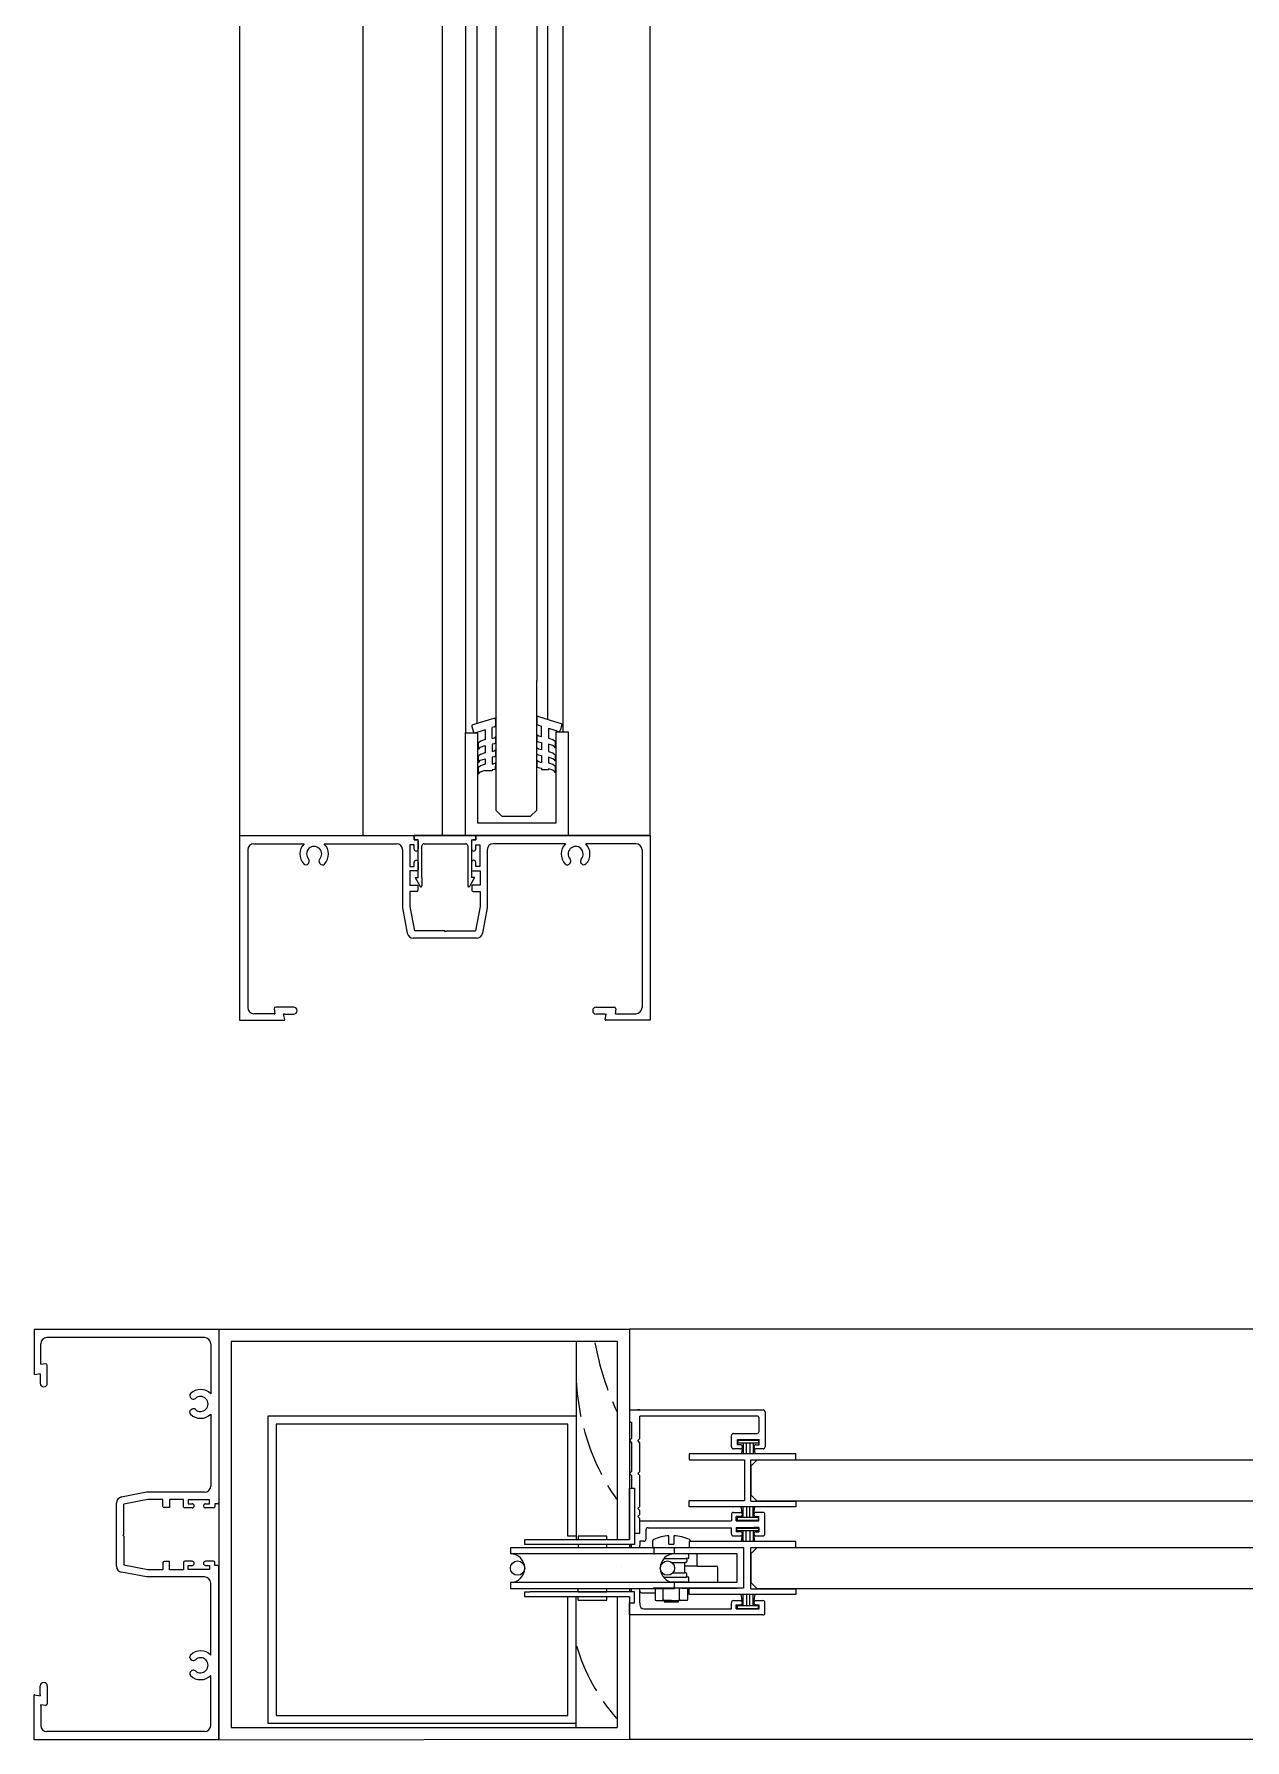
# Model space of a CAD drawing. Header units: millimetres. Extents: x -125 to 465, y -350 to 481.
# Drawn here: x -125.1 to 169.7, y -349.6 to 66 of the extents above; entities that cross this region are included whole.
import ezdxf

# ---------------------------------------------------------------- set-up
doc = ezdxf.new("R2010")
doc.units = ezdxf.units.MM
doc.linetypes.add('ACAD_ISO02W100', pattern=[15, 12, -3])
for name, color, linetype in [('chain', 10, 'Continuous'), ('cog', 50, 'Continuous'), ('frame', 22, 'Continuous'), ('glass', 170, 'Continuous'), ('guides', 94, 'Continuous'), ('seals', 111, 'Continuous')]:
    doc.layers.add(name, color=color, linetype=linetype)

msp = doc.modelspace()

# ---------------------------------------------------------------- linework, layer by layer
for p, q in [((-75.09, 351.02), (-75.09, -129.28)), ((24.91, -129.28), (24.91, 351.02)), ((-20.09, -104.27), (-17.09, -104.27)), ((1.91, -103.98), (4.91, -103.98)), ((-75.09, -129.28), (24.91, -129.28))]:
    msp.add_line(p, q)
at = {"color": 7}
for p, q in [((19.88, -249.55), (-80.12, -249.55)), ((-80.12, -249.55), (-80.12, -349.55)), ((16.88, -252.55), (-77.12, -252.55)), ((-77.12, -252.55), (-77.12, -346.55)), ((16.88, -252.41), (16.88, -300.73)), ((19.88, -249.41), (319.57, -249.4)), ((19.88, -249.41), (19.88, -300.73)), ((-68.16, -345.58), (-68.16, -270.58)), ((-68.16, -270.58), (6.84, -270.58)), ((4.84, -272.63), (-66.16, -272.63)), ((-66.16, -272.63), (-66.16, -343.63)), ((4.84, -299.93), (4.84, -272.63)), ((6.84, -270.58), (6.84, -299.93)), ((6.84, -299.93), (4.84, -299.93)), ((19.88, -301.93), (19.88, -302.72)), ((19.88, -301.93), (19.88, -302.72)), ((25.61, -302.72), (47.61, -302.72)), ((25.85, -304.23), (25.85, -302.73)), ((47.61, -302.72), (47.61, -312.62)), ((17.92, -307.24), (17.92, -307.24)), ((25.61, -304.22), (25.61, -304.22)), ((46.11, -304.22), (25.71, -304.22)), ((25.83, -304.22), (25.93, -304.22)), ((46.11, -311.12), (46.11, -304.22)), ((30.03, -311.12), (46.11, -311.12)), ((4.84, -343.63), (4.84, -314.73)), ((16.88, -314.72), (16.88, -346.41)), ((19.88, -312.72), (19.88, -313.52)), ((19.88, -312.72), (19.88, -313.52)), ((19.88, -314.72), (19.88, -349.41)), ((47.61, -312.62), (25.61, -312.62)), ((49.36, -312.61), (49.36, -312.61)), ((49.36, -312.61), (49.36, -312.61)), ((49.36, -312.61), (49.36, -312.61)), ((-66.16, -343.63), (4.84, -343.63)), ((-77.12, -346.55), (16.88, -346.55)), ((6.84, -345.58), (-68.16, -345.58)), ((-80.12, -349.55), (19.88, -349.41)), ((19.88, -349.41), (319.57, -349.4))]:
    msp.add_line(p, q, dxfattribs=at)
at = {"color": 44}
for p, q in [((6.88, -252.55), (6.87, -300.73)), ((16.88, -252.55), (6.88, -252.55)), ((16.88, -252.55), (16.88, -300.73)), ((6.87, -346.55), (6.87, -314.73)), ((16.88, -314.73), (16.88, -346.55))]:
    msp.add_line(p, q, dxfattribs=at)
for points in [[(4.91, -103.98), (4.91, -129.27), (-20.09, -129.27), (-20.09, -104.27)], [(1.91, -103.98), (1.91, -126.27), (-17.09, -126.27), (-17.09, -104.27)]]:
    msp.add_lwpolyline(points)
at = {"color": 44, "linetype": 'ACAD_ISO02W100', "lineweight": 5}
for centre, radius, start, end in [((77.91, -240.86), 67.52, 190.1921, 205.318), ((61.7, -259.56), 54.84, 179.2825, 214.8827), ((52.41, -313.11), 47.43, 196.5864, 221.1444)]:
    msp.add_arc(centre, radius, start, end, dxfattribs=at)
at = {"layer": 'chain', "color": 1}
for p, q in [((19.88, -300.73), (19.88, -288.23)), ((19.88, -288.23), (21.08, -288.23)), ((21.08, -288.23), (21.08, -301.93)), ((-9.15, -302.72), (-9.15, -304.22)), ((-9.15, -302.72), (30.85, -302.72)), ((-5.62, -300.72), (19.88, -300.73)), ((-5.62, -301.93), (-5.62, -300.72)), ((-4.42, -301.93), (-5.62, -301.93)), ((21.08, -301.93), (-4.42, -301.93)), ((30.85, -304.22), (30.85, -302.72)), ((30.85, -304.22), (-9.15, -304.22)), ((33.83, -305.34), (33.58, -305.34)), ((34.33, -305.24), (34.33, -304.32)), ((-9.15, -311.22), (-9.15, -312.72)), ((25.61, -311.22), (-9.15, -311.22)), ((30.85, -311.22), (25.61, -311.22)), ((30.85, -312.72), (30.85, -311.22)), ((33.83, -309.9), (33.58, -309.9)), ((34.33, -310.92), (34.33, -310)), ((30.85, -312.72), (-9.15, -312.72)), ((-5.62, -314.72), (-5.62, -313.52)), ((-5.62, -313.52), (-4.42, -313.52)), ((19.88, -314.72), (-5.62, -314.72)), ((21.06, -313.52), (-4.42, -313.52)), ((19.88, -314.72), (19.86, -316.13)), ((21.06, -316.13), (21.06, -313.52)), ((19.86, -316.13), (21.06, -316.13))]:
    msp.add_line(p, q, dxfattribs=at)
at = {"layer": 'chain', "color": 206}
for p, q in [((14.35, -299.93), (7.35, -299.93)), ((7.35, -299.93), (7.35, -300.72)), ((14.35, -301.93), (7.35, -301.93)), ((7.35, -301.93), (7.35, -302.72)), ((14.35, -300.72), (14.35, -299.93)), ((14.35, -302.72), (14.35, -301.93)), ((7.35, -313.52), (7.35, -312.72)), ((7.35, -313.52), (14.35, -313.52)), ((7.35, -315.52), (7.35, -314.72)), ((7.35, -315.52), (14.35, -315.52)), ((14.35, -313.52), (14.35, -312.72)), ((14.35, -315.52), (14.35, -314.72))]:
    msp.add_line(p, q, dxfattribs=at)
at = {"layer": 'chain', "color": 220}
for p, q in [((34.36, -302.72), (47.61, -302.72)), ((47.61, -302.72), (47.61, -312.62)), ((47.61, -312.62), (34.39, -312.62))]:
    msp.add_line(p, q, dxfattribs=at)
at = {"layer": 'chain', "color": 206}
for centre in [(-7.4, -307.72), (29.1, -307.72)]:
    msp.add_circle(centre, 1.75, dxfattribs=at)
at = {"layer": 'chain', "color": 1}
for centre, radius, start, end in [((-9.15, -307.72), 3.5, 270, 90), ((30.85, -307.72), 3.5, 90, 270), ((34.23, -304.32), 0.1, 0, 90), ((34.23, -305.24), 0.1, 270, 0), ((34.23, -310), 0.1, 0, 90), ((34.23, -310.92), 0.1, 270, 0)]:
    msp.add_arc(centre, radius, start, end, dxfattribs=at)
at = {"layer": 'cog', "color": 18}
for p, q in [((25.48, -301.13), (25.48, -302.32)), ((28.37, -302.72), (31.77, -302.72)), ((29.48, -301.9), (29.48, -299.84)), ((29.48, -301.9), (30.68, -301.9)), ((30.68, -299.84), (30.68, -301.9)), ((34.73, -301.14), (34.73, -301.22)), ((26.08, -312.87), (26.08, -315.37)), ((27.83, -312.62), (26.33, -312.62)), ((26.33, -315.62), (31.83, -315.62)), ((26.33, -315.62), (27.83, -315.62)), ((28.08, -315.37), (28.08, -312.87)), ((30.08, -315.62), (28.33, -315.62)), ((28.33, -315.62), (28.33, -315.62)), ((28.33, -315.62), (28.33, -315.95)), ((31.83, -312.62), (30.08, -312.62)), ((32.08, -315.62), (31.83, -315.62)), ((31.83, -315.95), (31.83, -315.62)), ((32.08, -315.37), (32.08, -312.87)), ((33.83, -315.62), (32.08, -315.62)), ((34.08, -312.62), (34.08, -312.62)), ((34.08, -314.12), (34.08, -312.87)), ((34.08, -315.37), (34.08, -314.12)), ((28.33, -315.95), (31.83, -315.95))]:
    msp.add_line(p, q, dxfattribs=at)
at = {"layer": 'cog', "color": 92}
for p, q in [((36.38, -304.22), (27.38, -304.22)), ((36.38, -307.22), (33.33, -307.22)), ((36.38, -307.22), (36.38, -304.22)), ((36.38, -307.22), (40.98, -307.22)), ((41.38, -311.12), (41.38, -307.62)), ((22.38, -313.32), (22.38, -312.72)), ((22.78, -313.72), (26.08, -313.72)), ((34.08, -313.72), (34.39, -313.72))]:
    msp.add_line(p, q, dxfattribs=at)
at = {"layer": 'cog', "color": 1}
for p, q in [((34.23, -304.22), (27.43, -304.22)), ((27.64, -306.34), (28.03, -306.34)), ((28.29, -305.34), (33.58, -305.34)), ((30.18, -306.34), (33.33, -306.34)), ((33.58, -306.34), (33.33, -306.34)), ((33.33, -308.9), (33.33, -306.34)), ((34.23, -305.34), (33.83, -305.34)), ((33.83, -305.59), (33.83, -306.09)), ((27.56, -308.9), (27.81, -308.9)), ((28.11, -309.9), (33.58, -309.9)), ((29.69, -311.02), (34.23, -311.02)), ((30.4, -308.9), (33.33, -308.9)), ((33.58, -308.9), (33.33, -308.9)), ((33.83, -309.65), (33.83, -309.15)), ((34.23, -309.9), (33.83, -309.9))]:
    msp.add_line(p, q, dxfattribs=at)
at = {"layer": 'cog', "color": 200}
msp.add_line((41.38, -312.62), (41.38, -312.62), dxfattribs=at)
at = {"layer": 'cog', "color": 18}
for centre, radius, start, end in [((25.88, -301.13), 0.4, 114.3039, 180), ((25.88, -302.32), 0.4, 180, 269.9748), ((30.09, -310.46), 10.64, 93.2864, 114.3039), ((30.09, -310.46), 10.64, 65.5584, 86.8107), ((34.33, -302.32), 0.4, 275.5242, 278.8459), ((34.33, -301.14), 0.4, 0, 65.5584), ((26.33, -312.87), 0.25, 90, 180), ((26.33, -315.37), 0.25, 180, 270), ((27.83, -312.87), 0.25, 0, 90), ((27.83, -315.37), 0.25, 270, 0), ((28.33, -312.87), 0.25, 90, 180), ((28.33, -315.37), 0.25, 180, 270), ((31.83, -312.87), 0.25, 0, 90), ((31.83, -315.37), 0.25, 270, 0), ((32.33, -312.87), 0.25, 90, 180), ((32.33, -315.37), 0.25, 180, 270), ((33.83, -312.87), 0.25, 0, 90), ((33.83, -315.37), 0.25, 270, 0)]:
    msp.add_arc(centre, radius, start, end, dxfattribs=at)
at = {"layer": 'cog', "color": 1}
for centre, start, end in [((33.58, -305.59), 0, 90), ((33.58, -306.09), 270, 0), ((33.58, -309.15), 0, 90), ((33.58, -309.65), 270, 0)]:
    msp.add_arc(centre, 0.25, start, end, dxfattribs=at)
at = {"layer": 'cog', "color": 92}
for centre, start, end in [((40.98, -307.62), 0, 90), ((22.78, -313.32), 180.0331, 270)]:
    msp.add_arc(centre, 0.4, start, end, dxfattribs=at)
at = {"layer": 'frame', "color": 22}
for p, q in [((-75.09, -129.27), (-75.09, -174.27)), ((-75.09, -129.27), (-75.09, -131.27)), ((-75.09, -129.27), (-32.89, -129.27)), ((-75.09, -129.27), (-56.92, -129.27)), ((-73.09, -132.77), (-73.09, -171.17)), ((-71.59, -131.27), (-59.39, -131.27)), ((-54.45, -131.27), (-36.89, -131.27)), ((-35.39, -132.77), (-35.39, -146.9)), ((-32.59, -131.53), (-33.59, -131.53)), ((-33.59, -131.53), (-33.59, -136.78)), ((-17.59, -129.27), (-32.59, -129.28)), ((-32.59, -130.27), (-32.59, -129.28)), ((-32.59, -129.57), (-32.59, -130.27)), ((-32.59, -130.27), (-31.89, -130.27)), ((-31.58, -130.27), (-32.59, -130.27)), ((-32.59, -132.53), (-32.59, -131.53)), ((-31.59, -130.57), (-31.59, -132.53)), ((-30.17, -131.27), (-20.02, -131.27)), ((-18.62, -130.27), (-17.59, -130.27)), ((-18.59, -130.57), (-18.59, -132.53)), ((-17.59, -130.27), (-18.29, -130.27)), ((-17.59, -130.27), (-17.59, -129.27)), ((-17.59, -129.57), (-17.59, -130.27)), ((-17.59, -132.53), (-17.59, -131.53)), ((-17.59, -131.53), (-16.59, -131.53)), ((24.91, -129.27), (-17.29, -129.27)), ((-16.59, -131.53), (-16.59, -136.78)), ((-14.79, -132.77), (-14.79, -146.9)), ((4.27, -131.27), (-13.29, -131.27)), ((24.91, -129.27), (6.74, -129.27)), ((21.41, -131.27), (9.21, -131.27)), ((22.91, -132.77), (22.91, -171.17)), ((24.91, -129.27), (24.91, -174.27)), ((24.91, -129.27), (24.91, -131.27)), ((-58.34, -136.06), (-58.2, -135.83)), ((-55.52, -136.08), (-55.66, -135.84)), ((-33.59, -136.78), (-32.59, -136.78)), ((-32.59, -136.78), (-32.59, -135.78)), ((-31.59, -135.78), (-31.59, -137.58)), ((-18.59, -135.78), (-18.59, -137.58)), ((-17.59, -136.78), (-17.59, -135.78)), ((-16.59, -136.78), (-17.59, -136.78)), ((5.34, -136.07), (5.48, -135.84)), ((8.17, -136.06), (8.02, -135.83)), ((-31.89, -137.88), (-33.66, -137.88)), ((-33.66, -137.88), (-33.66, -141.32)), ((-18.29, -137.88), (-16.51, -137.88)), ((-16.51, -137.88), (-16.51, -141.32)), ((-33.66, -141.32), (-31.66, -141.32)), ((-31.96, -142.93), (-33.66, -142.93)), ((-33.66, -142.93), (-33.66, -146.57)), ((-31.66, -141.32), (-31.66, -142.63)), ((-16.51, -141.32), (-18.52, -141.32)), ((-18.52, -141.32), (-18.52, -142.63)), ((-18.22, -142.93), (-16.51, -142.93)), ((-16.51, -142.93), (-16.51, -146.57)), ((-35.39, -146.9), (-34.26, -153.02)), ((-33.66, -146.57), (-32.53, -152.44)), ((-16.51, -146.57), (-17.65, -152.44)), ((-14.79, -146.9), (-15.92, -153.02)), ((-25.09, -152.44), (-32.53, -152.44)), ((-24.91, -152.68), (-25.09, -152.44)), ((-24.73, -152.44), (-24.91, -152.68)), ((-24.73, -152.44), (-17.65, -152.44)), ((-17.4, -154.25), (-32.78, -154.25)), ((-75.09, -174.27), (-64.09, -174.27)), ((-75.09, -174.27), (-64.29, -174.27)), ((-66.69, -172.67), (-71.59, -172.67)), ((-66.69, -171.47), (-66.54, -172.67)), ((-66.69, -172.67), (-66.54, -172.67)), ((-61.94, -171.07), (-66.29, -171.07)), ((-64.09, -174.07), (-64.38, -172.77)), ((-64.09, -172.77), (-64.38, -172.77)), ((-64.09, -172.77), (-61.94, -172.77)), ((11.76, -171.07), (16.11, -171.07)), ((13.91, -172.77), (11.76, -172.77)), ((13.91, -174.07), (14.2, -172.77)), ((13.91, -172.77), (14.2, -172.77)), ((24.91, -174.27), (13.91, -174.27)), ((24.91, -174.27), (14.11, -174.27)), ((16.51, -171.47), (16.36, -172.67)), ((16.51, -172.67), (16.36, -172.67)), ((16.51, -172.67), (21.41, -172.67)), ((-80.12, -249.55), (-125.12, -249.55)), ((-125.12, -249.55), (-125.12, -260.55)), ((-125.12, -249.55), (-125.12, -260.35)), ((-123.52, -257.95), (-123.52, -253.05)), ((-83.62, -251.55), (-122.02, -251.55)), ((-80.12, -249.55), (-82.12, -249.55)), ((-82.12, -253.05), (-82.12, -265.26)), ((-80.12, -249.55), (-80.12, -291.75)), ((-80.12, -249.55), (-80.12, -267.72)), ((-124.92, -260.55), (-123.62, -260.27)), ((-123.62, -260.55), (-123.62, -260.27)), ((-123.62, -260.55), (-123.62, -262.7)), ((-123.52, -257.95), (-123.52, -258.1)), ((-122.32, -257.95), (-123.52, -258.1)), ((-121.92, -262.7), (-121.92, -258.35)), ((-86.92, -269.13), (-86.69, -268.99)), ((-86.91, -266.3), (-86.68, -266.44)), ((-82.12, -270.19), (-82.12, -287.75)), ((-97.74, -289.25), (-103.87, -290.39)), ((-83.62, -289.25), (-97.74, -289.25)), ((-105.09, -307.25), (-105.09, -291.86)), ((-97.42, -290.98), (-103.29, -292.11)), ((-103.29, -299.55), (-103.29, -292.11)), ((-93.78, -290.98), (-97.42, -290.98)), ((-93.78, -292.68), (-93.78, -290.98)), ((-92.17, -292.98), (-93.48, -292.98)), ((-88.73, -290.98), (-92.17, -290.98)), ((-92.17, -290.98), (-92.17, -292.98)), ((-88.73, -292.75), (-88.73, -290.98)), ((-86.63, -293.05), (-88.43, -293.05)), ((-82.38, -291.05), (-87.63, -291.05)), ((-87.63, -291.05), (-87.63, -292.05)), ((-87.63, -292.05), (-86.63, -292.05)), ((-83.38, -292.05), (-82.38, -292.05)), ((-81.42, -293.05), (-83.38, -293.05)), ((-82.38, -292.05), (-82.38, -291.05)), ((-80.42, -292.05), (-81.12, -292.05)), ((-81.12, -292.05), (-81.12, -292.75)), ((-103.53, -299.73), (-103.29, -299.55)), ((-103.29, -299.91), (-103.53, -299.73)), ((-103.29, -299.91), (-103.29, -307)), ((-97.42, -308.13), (-103.29, -307)), ((-93.78, -306.43), (-93.78, -308.13)), ((-92.17, -306.13), (-93.48, -306.13)), ((-92.17, -308.13), (-92.17, -306.13)), ((-88.73, -306.35), (-88.73, -308.13)), ((-86.63, -306.05), (-88.43, -306.05)), ((-87.63, -308.05), (-87.63, -307.05)), ((-87.63, -307.05), (-86.63, -307.05)), ((-81.42, -306.05), (-83.38, -306.05)), ((-83.38, -307.05), (-82.38, -307.05)), ((-82.38, -307.05), (-82.38, -308.05)), ((-81.12, -307.05), (-81.12, -306.35)), ((-80.42, -307.05), (-81.12, -307.05)), ((-80.12, -349.55), (-80.12, -307.35)), ((-97.74, -309.85), (-103.87, -308.72)), ((-83.62, -309.85), (-97.74, -309.85)), ((-93.78, -308.13), (-97.42, -308.13)), ((-88.73, -308.13), (-92.17, -308.13)), ((-82.38, -308.05), (-87.63, -308.05)), ((-82.12, -328.92), (-82.12, -311.35)), ((-86.92, -329.98), (-86.69, -330.12)), ((-80.12, -349.55), (-80.12, -331.38)), ((-123.62, -338.55), (-123.62, -336.4)), ((-121.92, -336.4), (-121.92, -340.75)), ((-86.91, -332.81), (-86.68, -332.67)), ((-82.12, -346.05), (-82.12, -333.85)), ((-125.12, -349.55), (-125.12, -338.55)), ((-125.12, -349.55), (-125.12, -338.75)), ((-124.92, -338.55), (-123.62, -338.84)), ((-123.62, -338.55), (-123.62, -338.84)), ((-123.52, -341.15), (-123.52, -341.01)), ((-122.32, -341.15), (-123.52, -341.01)), ((-123.52, -341.15), (-123.52, -346.05)), ((-83.62, -347.55), (-122.02, -347.55)), ((-80.12, -349.55), (-125.12, -349.55)), ((-80.12, -349.55), (-82.12, -349.55))]:
    msp.add_line(p, q, dxfattribs=at)
for centre, radius, start, end in [((-71.59, -132.77), 1.5, 90, 180), ((-56.92, -133.76), 3.5, 134.8246, 223.8315), ((-56.92, -133.76), 1.84, 317.1633, 222.3118), ((-56.92, -133.76), 3.5, 315.6436, 45.1754), ((-36.89, -132.77), 1.5, 0, 90), ((-32.89, -129.57), 0.3, 0, 90), ((-32.09, -132.53), 0.5, 180, 0), ((-31.89, -130.57), 0.3, 0, 90), ((-18.29, -130.57), 0.3, 90, 180), ((-18.09, -132.53), 0.5, 180, 0), ((-17.29, -129.57), 0.3, 90, 180), ((-13.29, -132.77), 1.5, 90, 180), ((6.74, -133.76), 3.5, 134.8246, 224.3564), ((6.74, -133.76), 1.84, 317.6882, 222.8367), ((6.74, -133.76), 3.5, 316.1685, 45.1754), ((21.41, -132.77), 1.5, 0, 90), ((-58.94, -135.69), 0.7, 223.8315, 328.309), ((-58.8, -135.47), 0.7, 328.309, 42.3118), ((-55.06, -135.48), 0.7, 137.1633, 211.1661), ((-54.92, -135.71), 0.7, 211.1661, 315.6436), ((-32.09, -135.78), 0.5, 0, 180), ((-18.09, -135.78), 0.5, 0, 180), ((4.74, -135.71), 0.7, 224.3564, 328.8339), ((4.88, -135.48), 0.7, 328.8339, 42.8367), ((8.62, -135.47), 0.7, 137.6882, 211.691), ((8.76, -135.69), 0.7, 211.691, 316.1685), ((-31.89, -137.58), 0.3, 270, 0), ((-18.29, -137.58), 0.3, 180, 270), ((-31.96, -142.63), 0.3, 270, 0), ((-18.22, -142.63), 0.3, 180, 270), ((-32.78, -152.75), 1.5, 190.4855, 270.0016), ((-17.4, -152.75), 1.5, 270.0016, 349.5145), ((-71.59, -171.17), 1.5, 180, 270), ((-66.29, -171.47), 0.4, 90, 180), ((-64.29, -174.07), 0.2, 270, 0), ((-61.94, -171.92), 0.85, 270, 90), ((11.76, -171.92), 0.85, 90, 270), ((14.11, -174.07), 0.2, 180, 270), ((16.11, -171.47), 0.4, 0, 90), ((21.41, -171.17), 1.5, 270, 0), ((-122.02, -253.05), 1.5, 90, 180), ((-83.62, -253.05), 1.5, 0, 90), ((-124.92, -260.35), 0.2, 180, 270), ((-122.32, -258.35), 0.4, 0, 90), ((-122.77, -262.7), 0.85, 180, 0), ((-86.54, -265.7), 0.7, 133.8315, 238.309), ((-84.6, -267.72), 3.5, 44.8246, 133.8315), ((-84.6, -267.72), 1.84, 227.1633, 132.3118), ((-86.56, -269.73), 0.7, 121.1661, 225.6436), ((-86.33, -269.59), 0.7, 47.1633, 121.1661), ((-86.31, -265.85), 0.7, 238.309, 312.3118), ((-84.6, -267.72), 3.5, 225.6436, 315.1754), ((-103.59, -291.86), 1.5, 100.4855, 180.0016), ((-83.62, -287.75), 1.5, 270, 0), ((-93.48, -292.68), 0.3, 180, 270), ((-88.43, -292.75), 0.3, 180, 270), ((-86.63, -292.55), 0.5, 270, 90), ((-83.38, -292.55), 0.5, 90, 270), ((-81.42, -292.75), 0.3, 270, 0), ((-80.42, -291.75), 0.3, 270, 0), ((-103.59, -307.25), 1.5, 180.0016, 259.5145), ((-93.48, -306.43), 0.3, 90, 180), ((-88.43, -306.35), 0.3, 90, 180), ((-86.63, -306.55), 0.5, 270, 90), ((-83.38, -306.55), 0.5, 90, 270), ((-81.42, -306.35), 0.3, 0, 90), ((-80.42, -307.35), 0.3, 0, 90), ((-83.62, -311.35), 1.5, 0, 90), ((-84.6, -331.38), 3.5, 44.8246, 134.3564), ((-86.56, -329.38), 0.7, 134.3564, 238.8339), ((-86.33, -329.52), 0.7, 238.8339, 312.8367), ((-84.6, -331.38), 1.84, 227.6882, 132.8367), ((-122.77, -336.4), 0.85, 0, 180), ((-86.54, -333.4), 0.7, 121.691, 226.1685), ((-84.6, -331.38), 3.5, 226.1685, 315.1754), ((-86.31, -333.26), 0.7, 47.6882, 121.691), ((-124.92, -338.75), 0.2, 90, 180), ((-122.32, -340.75), 0.4, 270, 0), ((-122.02, -346.05), 1.5, 180, 270), ((-83.62, -346.05), 1.5, 270, 0)]:
    msp.add_arc(centre, radius, start, end, dxfattribs=at)
at = {"layer": 'glass', "color": 160}
for p, q in [((-12.7, 135.84), (-12.71, -91.49)), ((-2.7, 135.84), (-2.71, -91.49)), ((-12.71, -91.49), (-12.71, -123.05)), ((-2.71, -123.05), (-2.71, -91.49)), ((-11.21, -124.55), (-12.71, -123.05)), ((-11.21, -124.55), (-4.21, -124.55)), ((-4.21, -124.55), (-2.71, -123.05))]:
    msp.add_line(p, q, dxfattribs=at)
at = {"layer": 'glass', "color": 220}
for p, q in [((60.39, -279.87), (34.39, -279.87)), ((34.39, -279.87), (34.39, -281.37)), ((34.39, -281.37), (47.89, -281.37)), ((47.89, -281.37), (47.89, -291.28)), ((49.39, -281.37), (60.39, -281.37)), ((49.39, -291.38), (49.41, -281.37)), ((60.39, -281.37), (60.39, -279.87)), ((34.39, -292.78), (34.39, -291.28)), ((34.39, -291.28), (47.89, -291.28)), ((60.39, -292.78), (34.39, -292.78)), ((49.39, -291.38), (60.39, -291.38)), ((60.39, -291.38), (60.39, -292.78)), ((60.39, -301.22), (34.39, -301.22)), ((34.39, -301.22), (34.39, -302.72)), ((49.39, -302.72), (60.39, -302.72)), ((49.39, -312.72), (49.41, -302.72)), ((60.39, -302.72), (60.39, -301.22)), ((34.39, -314.12), (34.39, -312.62)), ((60.39, -314.12), (34.39, -314.12)), ((49.39, -312.72), (60.39, -312.72)), ((60.39, -312.72), (60.39, -314.12))]:
    msp.add_line(p, q, dxfattribs=at)
at = {"layer": 'glass', "color": 5}
for p, q in [((50.93, -281.37), (49.41, -282.87)), ((50.93, -281.37), (288.55, -281.37)), ((49.41, -282.87), (49.41, -289.87)), ((49.41, -289.87), (50.93, -291.37)), ((288.55, -291.37), (50.93, -291.37)), ((50.92, -302.72), (49.4, -304.22)), ((50.92, -302.72), (288.54, -302.72)), ((49.4, -304.22), (49.4, -311.22)), ((49.4, -311.22), (50.92, -312.72)), ((288.54, -312.72), (50.92, -312.72))]:
    msp.add_line(p, q, dxfattribs=at)
at = {"layer": 'glass', "color": 40}
msp.add_line((32.6, -312.62), (46.1, -312.62), dxfattribs=at)
at = {"layer": 'guides', "color": 94}
for p, q in [((-45.06, 318.54), (-45.06, -129.27)), ((-25.79, 318.54), (-25.79, -129.27)), ((-20.09, 317.04), (-20.09, -104.27)), ((-17.34, 316.95), (-17.34, -102.03)), ((-0.07, 316.95), (-0.07, -100.95)), ((3.63, 317.01), (3.63, -103.98)), ((-17.34, -104.14), (-17.34, -104.27)), ((19.88, -269.16), (52.38, -269.16)), ((19.88, -269.16), (19.88, -269.31)), ((19.88, -269.16), (19.88, -272.16)), ((22.38, -269.16), (21.88, -269.16)), ((52.88, -269.66), (52.88, -278.16)), ((19.88, -272.16), (20.38, -272.16)), ((20.38, -272.16), (20.38, -276.16)), ((50.92, -270.66), (22.38, -270.66)), ((22.38, -276.16), (22.38, -270.66)), ((51.42, -274.41), (51.42, -271.16)), ((20.38, -276.16), (19.88, -276.66)), ((19.88, -276.66), (20.38, -277.18)), ((20.38, -277.18), (20.38, -284.18)), ((21.88, -276.66), (22.38, -276.16)), ((22.38, -277.18), (21.88, -276.66)), ((22.38, -284.18), (22.38, -277.18)), ((44.69, -278.16), (44.69, -275.41)), ((45.19, -274.91), (50.92, -274.91)), ((46.14, -277.66), (46.14, -276.41)), ((46.14, -276.41), (51.42, -276.41)), ((46.89, -277.66), (46.14, -277.66)), ((50.67, -277.66), (51.42, -277.66)), ((51.42, -276.41), (51.42, -276.41)), ((51.42, -277.66), (51.42, -276.41)), ((51.95, -276.32), (51.95, -276.3)), ((46.89, -278.66), (45.19, -278.66)), ((52.38, -278.66), (50.67, -278.66)), ((20.38, -284.18), (19.88, -284.66)), ((19.88, -284.66), (20.38, -285.17)), ((20.38, -285.17), (20.38, -288.23)), ((21.88, -284.66), (22.38, -284.18)), ((22.38, -285.17), (21.88, -284.66)), ((22.38, -292.67), (22.38, -285.17)), ((21.88, -293.16), (22.38, -292.67)), ((22.38, -293.67), (21.88, -293.16)), ((21.88, -295.16), (22.38, -294.67)), ((22.38, -294.67), (22.38, -293.67)), ((44.68, -294.66), (44.68, -296.16)), ((45.18, -294.16), (46.87, -294.16)), ((52.36, -294.16), (50.65, -294.16)), ((52.86, -299.36), (52.86, -294.66)), ((21.08, -299.16), (22.38, -299.16)), ((21.08, -299.16), (21.88, -299.16)), ((22.38, -295.66), (21.88, -295.16)), ((22.38, -299.16), (22.38, -295.66)), ((22.38, -296.16), (42.88, -296.16)), ((23.88, -298.36), (23.88, -299.16)), ((23.88, -299.16), (23.88, -300.66)), ((24.38, -297.86), (42.88, -297.86)), ((42.88, -296.16), (44.68, -296.16)), ((42.88, -297.86), (44.67, -297.86)), ((44.67, -299.35), (44.67, -297.86)), ((46.87, -295.16), (45.87, -295.16)), ((45.87, -296.16), (45.87, -295.16)), ((45.87, -296.16), (51.38, -296.16)), ((45.87, -297.85), (50.16, -297.85)), ((45.87, -297.85), (45.87, -298.85)), ((46.87, -298.85), (45.87, -298.85)), ((50.16, -297.85), (50.22, -297.85)), ((50.16, -298.85), (50.16, -298.85)), ((51.39, -297.85), (50.22, -297.85)), ((50.65, -295.16), (51.38, -295.16)), ((50.66, -298.85), (51.39, -298.85)), ((51.38, -296.16), (51.38, -295.16)), ((51.39, -297.85), (51.39, -298.85)), ((20.38, -302.16), (19.88, -302.16)), ((20.38, -302.72), (20.38, -302.16)), ((22.41, -301.16), (22.38, -302.16)), ((22.38, -302.72), (22.38, -302.16)), ((23.38, -301.16), (22.41, -301.16)), ((45.17, -299.85), (46.87, -299.85)), ((50.16, -299.35), (50.16, -299.36)), ((50.66, -299.86), (52.36, -299.86)), ((19.87, -311.64), (19.88, -311.63)), ((19.88, -311.65), (19.87, -311.64)), ((20.36, -313.52), (20.36, -312.72)), ((22.36, -316.13), (22.36, -312.72)), ((45.17, -315.63), (46.87, -315.63)), ((47.37, -315.63), (47.37, -315.63)), ((50.66, -315.63), (52.36, -315.63)), ((19.86, -319.13), (19.86, -316.13)), ((19.86, -316.13), (20.36, -316.13)), ((52.36, -319.13), (19.86, -319.13)), ((20.36, -316.13), (20.36, -316.13)), ((22.36, -316.13), (22.36, -316.63)), ((23.36, -317.63), (44.67, -317.63)), ((44.67, -317.63), (44.67, -316.13)), ((44.67, -317.61), (44.67, -317.63)), ((45.87, -316.63), (46.87, -316.63)), ((45.87, -317.63), (45.87, -316.63)), ((45.87, -317.61), (45.87, -317.63)), ((45.87, -317.63), (51.41, -317.63)), ((50.66, -316.63), (51.41, -316.63)), ((51.41, -317.63), (51.41, -316.63)), ((51.41, -317.63), (51.41, -317.63)), ((52.86, -317.63), (52.86, -316.13)), ((52.86, -318.63), (52.86, -317.63))]:
    msp.add_line(p, q, dxfattribs=at)
at = {"layer": 'guides', "color": 22}
for p, q in [((-31.58, -139.52), (-31.58, -130.27)), ((-30.67, -139.52), (-30.67, -131.77)), ((-19.52, -131.77), (-19.52, -140.45)), ((-18.62, -130.27), (-18.62, -139.51)), ((-32.33, -139.52), (-31.58, -139.52)), ((-32.33, -139.52), (-31.12, -141.65)), ((-30.67, -139.52), (-30.67, -141.53)), ((-19.52, -140.45), (-19.52, -141.53)), ((-17.88, -139.51), (-19.07, -141.65)), ((-17.88, -139.51), (-18.62, -139.51))]:
    msp.add_line(p, q, dxfattribs=at)
for centre, radius, start, end in [((-30.17, -131.77), 0.5, 90, 180), ((-20.02, -131.77), 0.5, 0, 90), ((-30.91, -141.53), 0.24, 209.6435, 0), ((-19.28, -141.53), 0.24, 180, 330.9864)]:
    msp.add_arc(centre, radius, start, end, dxfattribs=at)
at = {"layer": 'guides', "color": 94}
for centre, radius, start, end in [((52.38, -269.66), 0.5, 0, 90), ((50.92, -271.16), 0.5, 0, 90), ((45.19, -275.41), 0.5, 90, 180), ((45.19, -278.16), 0.5, 180, 270), ((46.89, -278.16), 0.5, 270, 90), ((50.67, -278.16), 0.5, 90, 270), ((50.92, -274.41), 0.5, 270, 0), ((52.38, -278.16), 0.5, 270, 0), ((45.18, -294.66), 0.5, 90, 180), ((46.87, -294.66), 0.5, 270, 90), ((50.65, -294.66), 0.5, 90, 270), ((52.36, -294.66), 0.5, 0, 90), ((24.38, -298.36), 0.5, 90, 180), ((46.87, -299.35), 0.5, 270, 90), ((50.66, -299.35), 0.5, 90, 180), ((23.38, -300.66), 0.5, 270, 359.9275), ((45.17, -299.35), 0.5, 180, 270), ((50.66, -299.36), 0.5, 180, 270), ((52.36, -299.36), 0.5, 270, 0), ((45.17, -316.13), 0.5, 90, 180), ((46.87, -316.13), 0.5, 270, 90), ((50.66, -316.13), 0.5, 90, 270), ((52.36, -316.13), 0.5, 0, 90), ((23.36, -316.63), 1, 180, 270), ((52.36, -318.63), 0.5, 270, 0)]:
    msp.add_arc(centre, radius, start, end, dxfattribs=at)
at = {"layer": 'seals', "color": 242}
for p, q in [((-18.52, -102.7), (-18.1, -104.06)), ((-16.72, -101.84), (-18.32, -102.33)), ((-13.14, -100.74), (-16.72, -101.84)), ((-15.26, -103.48), (-16.54, -103.89)), ((-15.26, -103.48), (-15.27, -105.89)), ((-13.57, -105.62), (-13.56, -102.96)), ((-12.97, -102.78), (-13.56, -102.96)), ((-12.76, -101.03), (-12.76, -102.49)), ((-12.42, -100.52), (-12.42, -100.52)), ((-2.7, -100.14), (-2.7, -100.14)), ((-2.7, -100.54), (-2.7, -102.01)), ((-2.49, -102.29), (-1.56, -102.58)), ((-2.31, -100.26), (1.59, -101.47)), ((-1.56, -105.24), (-1.56, -102.58)), ((0.13, -103.11), (1.41, -103.53)), ((0.13, -103.11), (0.14, -105.52)), ((1.41, -103.53), (2.59, -103.89)), ((1.59, -101.47), (3.19, -101.97)), ((3.39, -102.34), (2.97, -103.7)), ((-16.54, -103.89), (-17.73, -104.26)), ((-16.87, -106.64), (-16.95, -106.81)), ((-16.95, -106.81), (-16.91, -108.31)), ((-16.37, -106.26), (-16.87, -106.64)), ((-16.83, -108.13), (-16.38, -107.71)), ((-16.38, -107.71), (-15.28, -107.34)), ((-15.27, -105.89), (-16.37, -106.26)), ((-15.28, -107.34), (-15.28, -109.13)), ((-13.03, -106.9), (-13.58, -106.99)), ((-13.58, -106.98), (-13.58, -108.77)), ((-13.57, -105.62), (-13.05, -105.47)), ((-13.05, -105.47), (-12.81, -105.32)), ((-12.84, -106.8), (-13.03, -106.9)), ((-12.78, -106.74), (-12.84, -106.8)), ((-12.81, -105.32), (-12.76, -105.24)), ((-12.76, -105.24), (-12.78, -106.74)), ((-2.59, -104.82), (-2.7, -104.85)), ((-2.7, -104.85), (-2.7, -106.35)), ((-2.7, -106.35), (-2.58, -106.33)), ((-2.6, -107.97), (-2.7, -108)), ((-2.7, -109.5), (-2.7, -108)), ((-2.26, -108.19), (-2.6, -107.97)), ((-2.25, -105.04), (-2.59, -104.82)), ((-2.58, -106.33), (-2.37, -106.42)), ((-2.37, -106.42), (-1.56, -106.61)), ((-1.56, -105.24), (-2.25, -105.04)), ((-1.56, -106.61), (-1.57, -108.39)), ((0.14, -106.97), (0.13, -108.76)), ((0.14, -105.52), (1.23, -105.89)), ((1.23, -107.34), (0.14, -106.97)), ((1.23, -105.89), (1.73, -106.27)), ((1.68, -107.77), (1.23, -107.34)), ((1.76, -107.94), (1.68, -107.77)), ((1.73, -106.27), (1.8, -106.44)), ((1.8, -106.44), (1.76, -107.94)), ((-16.88, -109.87), (-16.95, -110.05)), ((-16.95, -110.05), (-16.92, -111.55)), ((-16.92, -111.55), (-16.84, -111.37)), ((-16.91, -108.31), (-16.83, -108.13)), ((-16.38, -109.5), (-16.88, -109.87)), ((-16.84, -111.37), (-16.39, -110.94)), ((-15.3, -111.91), (-16.4, -112.28)), ((-16.39, -110.94), (-15.29, -110.58)), ((-15.28, -109.13), (-16.38, -109.5)), ((-15.29, -110.58), (-15.3, -111.91)), ((-13.59, -110.13), (-13.6, -111.9)), ((-13.6, -111.9), (-13.08, -111.75)), ((-13.04, -110.05), (-13.59, -110.13)), ((-13.58, -108.77), (-13.06, -108.62)), ((-13.08, -111.75), (-12.84, -111.6)), ((-13.06, -108.62), (-12.82, -108.47)), ((-12.84, -109.95), (-13.04, -110.05)), ((-12.79, -109.89), (-12.84, -109.95)), ((-12.84, -111.6), (-12.79, -111.52)), ((-12.82, -108.47), (-12.77, -108.39)), ((-12.79, -111.52), (-12.81, -113.02)), ((-12.77, -108.39), (-12.79, -109.89)), ((-12.76, -109.94), (-12.78, -109.95)), ((-12.45, -108.38), (-12.45, -108.39)), ((-2.7, -109.5), (-2.58, -109.48)), ((-2.59, -111.1), (-2.7, -111.13)), ((-2.7, -111.13), (-2.7, -112.63)), ((-2.25, -111.32), (-2.59, -111.1)), ((-2.58, -109.48), (-2.37, -109.57)), ((-2.37, -109.57), (-1.57, -109.75)), ((-1.57, -108.39), (-2.26, -108.19)), ((-1.56, -111.52), (-2.25, -111.32)), ((-1.57, -109.75), (-1.56, -111.52)), ((0.13, -108.76), (1.23, -109.13)), ((1.23, -110.57), (0.13, -110.2)), ((0.13, -110.2), (0.13, -111.54)), ((0.13, -111.54), (1.23, -111.91)), ((1.23, -109.13), (1.72, -109.51)), ((1.68, -111), (1.23, -110.57)), ((1.23, -111.91), (1.73, -112.29)), ((1.76, -111.18), (1.68, -111)), ((1.72, -109.51), (1.8, -109.68)), ((1.8, -109.68), (1.76, -111.18)), ((-16.89, -112.65), (-16.97, -112.83)), ((-16.97, -112.83), (-16.93, -114.33)), ((-16.93, -114.33), (-16.85, -114.15)), ((-16.4, -112.28), (-16.89, -112.65)), ((-16.85, -114.15), (-16.4, -113.72)), ((-16.4, -113.72), (-15.3, -113.36)), ((-15.3, -113.36), (-15.3, -113.51)), ((-13.6, -113.52), (-15.3, -113.51)), ((-13.05, -113.18), (-13.61, -113.27)), ((-13.61, -113.26), (-13.6, -113.52)), ((-12.86, -113.08), (-13.05, -113.18)), ((-12.81, -113.02), (-12.86, -113.08)), ((-2.7, -112.63), (-2.58, -112.61)), ((-2.58, -112.61), (-2.36, -112.71)), ((-2.36, -112.71), (-1.56, -112.89)), ((-1.56, -112.89), (-1.57, -113.14)), ((-1.57, -113.14), (0.13, -113.14)), ((1.23, -113.35), (0.13, -112.98)), ((0.13, -112.98), (0.13, -113.14)), ((1.68, -113.78), (1.23, -113.35)), ((1.76, -113.96), (1.68, -113.78)), ((1.73, -112.29), (1.8, -112.46)), ((1.8, -112.46), (1.76, -113.96))]:
    msp.add_line(p, q, dxfattribs=at)
at = {"layer": 'seals', "color": 177}
for p, q in [((51.32, -276.64), (46.26, -276.64)), ((46.26, -276.64), (46.26, -277.29)), ((51.32, -277.29), (46.26, -277.29)), ((47.55, -277.28), (47.12, -279.83)), ((47.55, -277.29), (47.55, -279.83)), ((48.38, -279.83), (48.38, -277.28)), ((49.2, -277.28), (49.2, -279.83)), ((50.02, -277.28), (50.41, -279.83)), ((50.02, -277.28), (50.02, -279.83)), ((51.32, -276.64), (51.32, -277.29)), ((47.53, -295.39), (47.09, -292.78)), ((47.53, -295.39), (47.53, -292.78)), ((48.36, -292.78), (48.36, -295.39)), ((49.18, -295.39), (49.18, -292.78)), ((50, -295.39), (50.4, -292.78)), ((50, -295.39), (50, -292.78)), ((46, -298.67), (46, -298.02)), ((46, -298.02), (51.25, -298.02)), ((51.25, -298.67), (46, -298.67)), ((46.05, -295.39), (46.05, -296.04)), ((51.3, -295.39), (46.05, -295.39)), ((46.05, -296.04), (51.3, -296.04)), ((47.48, -298.66), (47.05, -301.22)), ((47.48, -298.67), (47.48, -301.22)), ((48.31, -301.22), (48.31, -298.66)), ((49.13, -298.66), (49.13, -301.22)), ((49.95, -298.66), (50.34, -301.22)), ((49.95, -298.66), (49.95, -301.22)), ((51.25, -298.02), (51.25, -298.67)), ((51.3, -296.04), (51.3, -295.39)), ((47.56, -316.86), (47.09, -314.12)), ((47.56, -316.86), (47.56, -314.12)), ((48.38, -314.12), (48.38, -316.86)), ((49.21, -316.86), (49.21, -314.12)), ((50.02, -316.86), (50.45, -314.12)), ((50.02, -316.86), (50.02, -314.12)), ((46.07, -316.86), (46.07, -317.51)), ((51.32, -316.86), (46.07, -316.86)), ((46.07, -317.51), (51.32, -317.51)), ((51.32, -317.51), (51.32, -316.86))]:
    msp.add_line(p, q, dxfattribs=at)
at = {"layer": 'seals', "color": 242}
for centre, start, end in [((-18.23, -102.61), 106.8845, 197.0663), ((-13.06, -101.03), 0, 107.0817), ((-13.06, -102.49), 287.2197, 0), ((-2.4, -100.54), 72.6985, 179.9979), ((-2.4, -102.01), 179.9979, 252.5605), ((2.68, -103.61), 252.7139, 342.7139), ((3.11, -102.25), 342.7139, 72.8957), ((-17.82, -103.97), 197.0663, 287.0663)]:
    msp.add_arc(centre, 0.3, start, end, dxfattribs=at)

doc.saveas('drawing.dxf')
